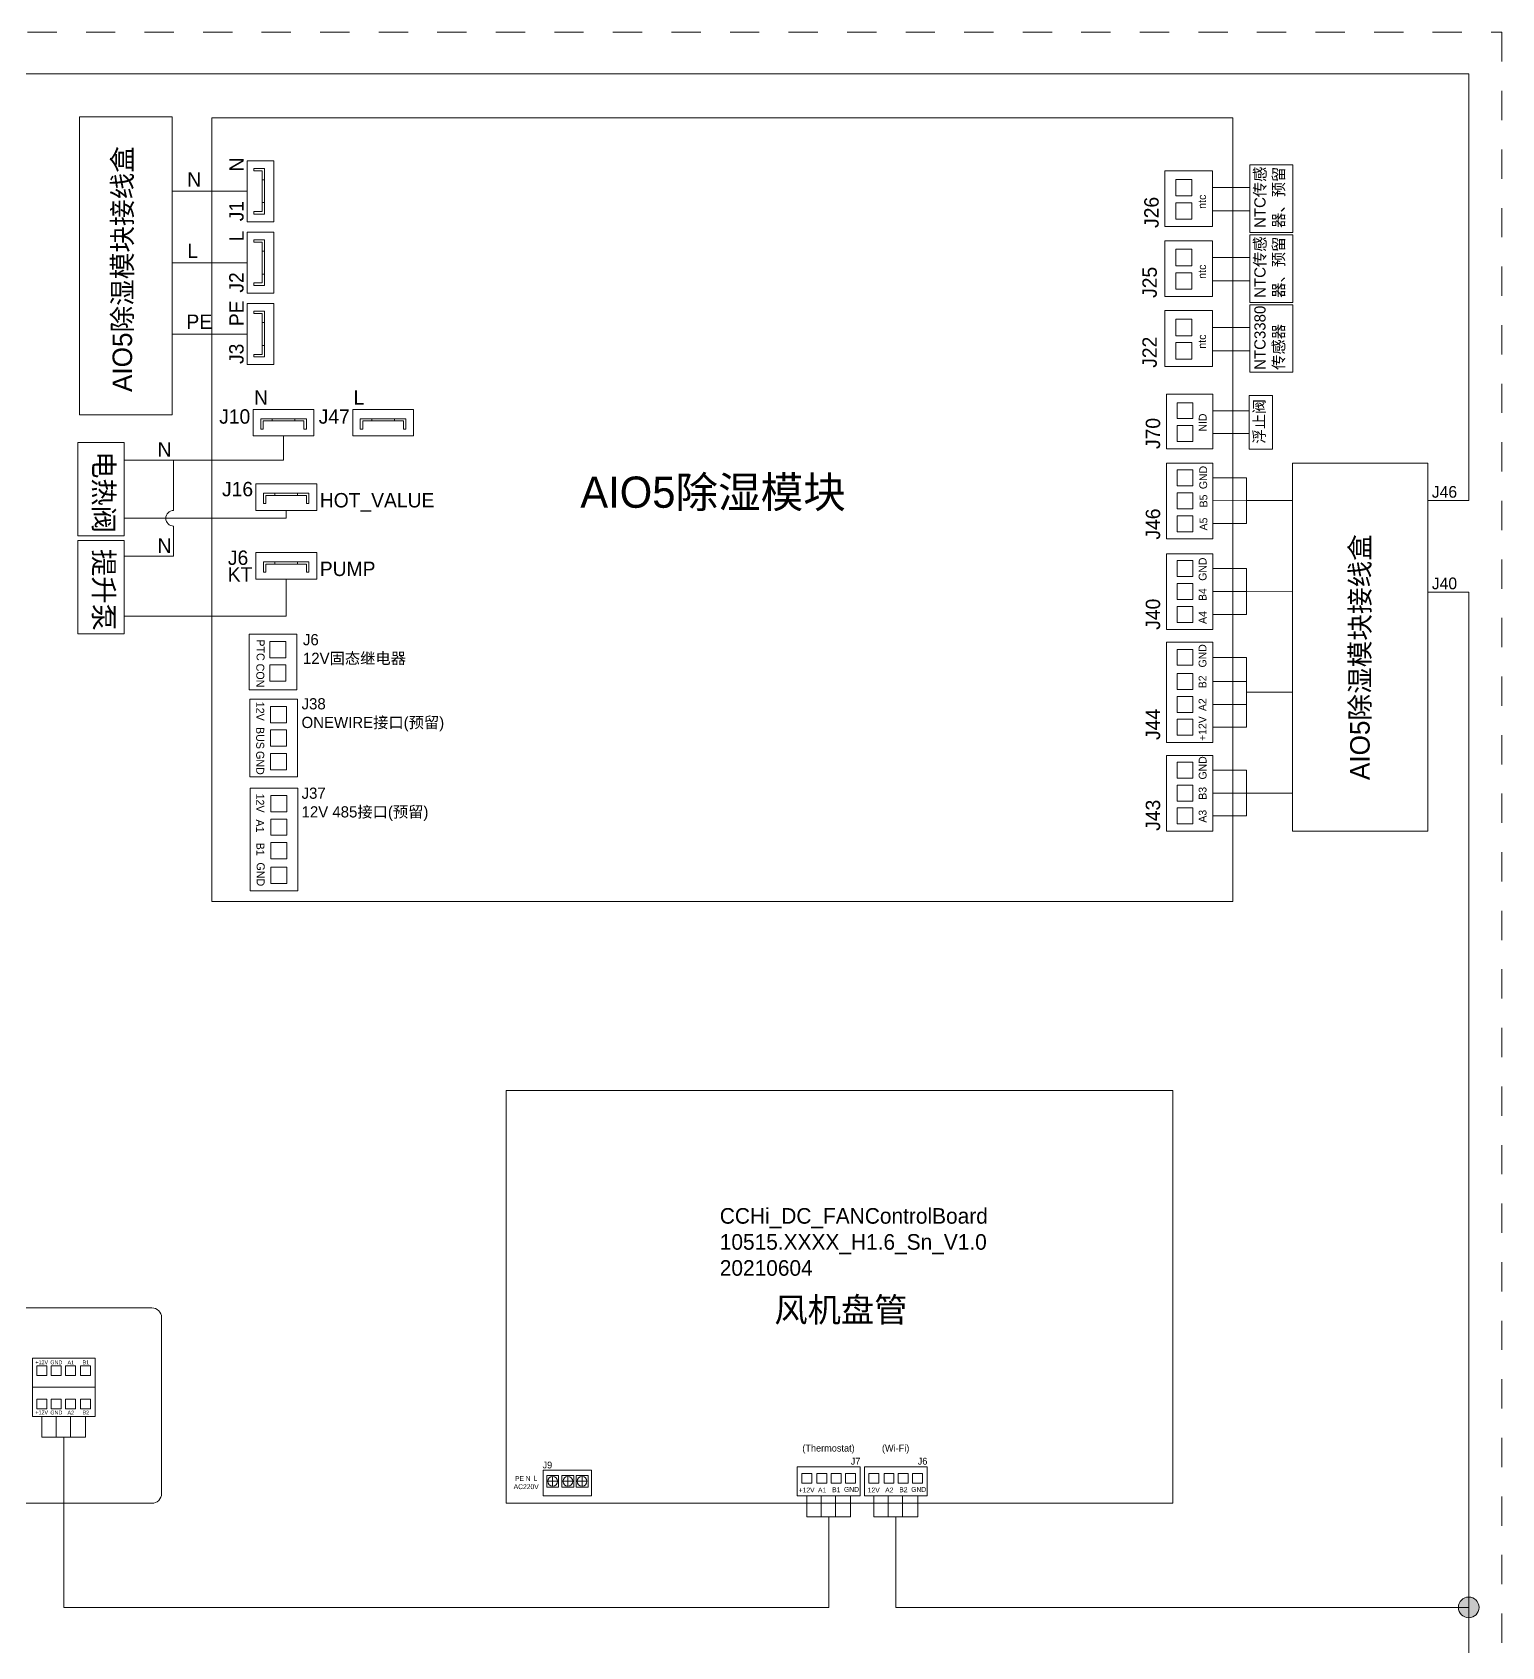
# Model space of a CAD drawing. Header units: millimetres. Extents: x 206 to 1899, y -454 to 296.
# Drawn here: x 1371.7 to 1522.3, y -322.5 to -157.1 of the extents above; entities that cross this region are included whole.
import ezdxf

# ---------------------------------------------------------------- set-up
doc = ezdxf.new("R2010")
doc.units = ezdxf.units.MM
doc.linetypes.add('HIDDEN', pattern=[0.2, 0.1, -0.1])
doc.layers.add('标注层', color=2, linetype='Continuous', lineweight=15)
doc.layers.add('细实线', color=7, linetype='Continuous', lineweight=15)
doc.styles.add('微软雅黑M', font='思源黑体M_1.ttf', dxfattribs={"height": 1})
doc.styles.add('长仿宋', font='', dxfattribs={"height": 3.5})
doc.styles.get('长仿宋').set_extended_font_data('仿宋_GB2312')

msp = doc.modelspace()

# ---------------------------------------------------------------- hatches: boundary and pattern name
at = {"layer": '细实线', "lineweight": 9}
h = msp.add_hatch(color=256, dxfattribs=at)
h.dxf.hatch_style = 1
h.paths.add_polyline_path([(1518.94, -317.42), (1518.94, -318.48), (1520, -318.48, 0.414214)])
h.paths.add_polyline_path([(1520, -318.48), (1518.94, -318.48), (1518.94, -319.54, 0.414214)])
h.paths.add_polyline_path([(1518.94, -317.42, 0.414214), (1517.89, -318.48, 0.414214), (1518.94, -319.54)])

# ---------------------------------------------------------------- linework, layer by layer
at = {"color": 3, "lineweight": 9}
for p, q in [((1390.12, -165.88), (1390.12, -246.15)), ((1486.64, -165.88), (1390.12, -165.88)), ((1486.64, -165.88), (1494.76, -165.88)), ((1494.76, -246.15), (1494.76, -165.88)), ((1390.12, -246.15), (1486.64, -246.15)), ((1486.64, -246.15), (1494.76, -246.15))]:
    msp.add_line(p, q, dxfattribs=at)
at = {"lineweight": 9}
for p, q in [((1393.76, -173.4), (1386.08, -173.4)), ((1492.67, -173.02), (1496.5, -173.02)), ((1492.67, -175.41), (1496.5, -175.41)), ((1492.67, -180.18), (1496.5, -180.18)), ((1393.76, -180.71), (1386.08, -180.71)), ((1492.67, -182.58), (1496.5, -182.58)), ((1393.76, -188.02), (1386.08, -188.02)), ((1492.67, -187.35), (1496.5, -187.35)), ((1492.67, -189.74), (1496.5, -189.74)), ((1492.72, -195.88), (1496.45, -195.88)), ((1397.49, -198.46), (1397.49, -200.94)), ((1492.72, -198.21), (1496.45, -198.21)), ((1397.49, -200.94), (1381.14, -200.94)), ((1386.22, -200.94), (1386.22, -206.1)), ((1397.76, -206.09), (1397.76, -206.9)), ((1397.76, -206.9), (1381.14, -206.9)), ((1386.22, -207.7), (1386.22, -210.77)), ((1381.14, -210.77), (1386.22, -210.77)), ((1397.76, -213.12), (1397.76, -216.92)), ((1397.76, -216.92), (1381.14, -216.92)), ((1424.55, -305.56), (1425.56, -305.56)), ((1425.06, -305.06), (1425.06, -306.06)), ((1426.1, -305.56), (1427.12, -305.56)), ((1426.62, -305.06), (1426.62, -306.06)), ((1427.57, -305.56), (1428.58, -305.56)), ((1428.08, -305.06), (1428.08, -306.06)), ((1451.11, -307.05), (1451.11, -309.2)), ((1452.57, -307.05), (1452.57, -309.2)), ((1454.04, -307.05), (1454.04, -309.2)), ((1455.59, -307.05), (1455.59, -309.2)), ((1457.99, -307.05), (1457.99, -309.2)), ((1459.45, -307.05), (1459.45, -309.2)), ((1460.92, -307.05), (1460.92, -309.2)), ((1462.47, -307.05), (1462.47, -309.2)), ((1451.11, -309.2), (1455.59, -309.2)), ((1457.99, -309.2), (1462.47, -309.2))]:
    msp.add_line(p, q, dxfattribs=at)
for points in [[(1456.56, -307.05), (1450.13, -307.05), (1450.13, -304.08), (1456.56, -304.08)], [(1463.44, -307.05), (1457.01, -307.05), (1457.01, -304.08), (1463.44, -304.08)], [(1429.03, -307.05), (1424.09, -307.05), (1424.09, -304.44), (1429.03, -304.44)], [(1425.67, -304.96), (1424.45, -304.96), (1424.45, -306.16), (1425.67, -306.16)], [(1427.23, -304.96), (1426, -304.96), (1426, -306.16), (1427.23, -306.16)], [(1428.7, -304.96), (1427.47, -304.96), (1427.47, -306.16), (1428.7, -306.16)], [(1451.61, -304.77), (1450.59, -304.77), (1450.59, -305.77), (1451.61, -305.77)], [(1453.16, -304.77), (1452.14, -304.77), (1452.14, -305.77), (1453.16, -305.77)], [(1454.63, -304.77), (1453.61, -304.77), (1453.61, -305.77), (1454.63, -305.77)], [(1456.09, -304.77), (1455.07, -304.77), (1455.07, -305.77), (1456.09, -305.77)], [(1458.49, -304.77), (1457.47, -304.77), (1457.47, -305.77), (1458.49, -305.77)], [(1460.04, -304.77), (1459.02, -304.77), (1459.02, -305.77), (1460.04, -305.77)], [(1461.51, -304.77), (1460.48, -304.77), (1460.48, -305.77), (1461.51, -305.77)], [(1462.97, -304.77), (1461.95, -304.77), (1461.95, -305.77), (1462.97, -305.77)]]:
    msp.add_lwpolyline(points, close=True, dxfattribs=at)
for centre in [(1425.06, -305.56), (1426.62, -305.56), (1428.08, -305.56)]:
    msp.add_circle(centre, 0.501, dxfattribs=at)
at = {"layer": '细实线', "lineweight": 9}
for p, q in [((1370.97, -161.36), (1518.94, -161.36)), ((1518.94, -161.36), (1518.94, -205.09)), ((1394.45, -171.31), (1394.45, -171.06)), ((1394.45, -171.06), (1395.52, -171.06)), ((1394.97, -171.31), (1394.45, -171.31)), ((1395.28, -171.31), (1394.97, -171.31)), ((1395.28, -173.4), (1395.28, -171.31)), ((1395.52, -171.06), (1395.52, -173.4)), ((1395.52, -172.23), (1395.28, -172.23)), ((1395.28, -173.4), (1395.28, -175.48)), ((1395.52, -175.73), (1395.52, -173.4)), ((1395.52, -174.56), (1395.28, -174.56)), ((1394.97, -175.48), (1394.45, -175.48)), ((1394.45, -175.48), (1394.45, -175.73)), ((1394.45, -175.73), (1395.52, -175.73)), ((1395.28, -175.48), (1394.97, -175.48)), ((1394.45, -178.62), (1394.45, -178.37)), ((1394.45, -178.37), (1395.52, -178.37)), ((1394.97, -178.62), (1394.45, -178.62)), ((1395.28, -178.62), (1394.97, -178.62)), ((1395.28, -180.71), (1395.28, -178.62)), ((1395.52, -178.37), (1395.52, -180.71)), ((1395.52, -179.54), (1395.28, -179.54)), ((1395.28, -180.71), (1395.28, -182.79)), ((1395.52, -181.88), (1395.28, -181.88)), ((1395.52, -183.04), (1395.52, -180.71)), ((1394.97, -182.79), (1394.45, -182.79)), ((1394.45, -182.79), (1394.45, -183.04)), ((1394.45, -183.04), (1395.52, -183.04)), ((1395.28, -182.79), (1394.97, -182.79)), ((1394.45, -185.93), (1394.45, -185.68)), ((1394.45, -185.68), (1395.52, -185.68)), ((1394.97, -185.93), (1394.45, -185.93)), ((1395.28, -185.93), (1394.97, -185.93)), ((1395.28, -188.02), (1395.28, -185.93)), ((1395.52, -186.85), (1395.28, -186.85)), ((1395.52, -185.68), (1395.52, -188.02)), ((1395.28, -188.02), (1395.28, -190.11)), ((1395.52, -190.35), (1395.52, -188.02)), ((1394.97, -190.11), (1394.45, -190.11)), ((1394.45, -190.11), (1394.45, -190.35)), ((1395.28, -190.11), (1394.97, -190.11)), ((1395.52, -189.19), (1395.28, -189.19)), ((1394.45, -190.35), (1395.52, -190.35)), ((1395.15, -197.77), (1395.15, -196.7)), ((1395.15, -196.7), (1397.49, -196.7)), ((1396.32, -196.7), (1396.32, -196.93)), ((1399.82, -196.7), (1397.49, -196.7)), ((1398.65, -196.7), (1398.65, -196.93)), ((1399.82, -197.77), (1399.82, -196.7)), ((1405.35, -197.77), (1405.35, -196.7)), ((1405.35, -196.7), (1407.68, -196.7)), ((1406.52, -196.7), (1406.52, -196.93)), ((1410.02, -196.7), (1407.68, -196.7)), ((1408.85, -196.7), (1408.85, -196.93)), ((1410.02, -197.77), (1410.02, -196.7)), ((1395.4, -197.77), (1395.15, -197.77)), ((1397.49, -196.93), (1395.4, -196.93)), ((1395.4, -196.93), (1395.4, -197.25)), ((1395.4, -197.25), (1395.4, -197.77)), ((1397.49, -196.93), (1399.57, -196.93)), ((1399.57, -196.93), (1399.57, -197.25)), ((1399.57, -197.25), (1399.57, -197.77)), ((1399.57, -197.77), (1399.82, -197.77)), ((1405.6, -197.77), (1405.35, -197.77)), ((1407.68, -196.93), (1405.6, -196.93)), ((1405.6, -196.93), (1405.6, -197.25)), ((1405.6, -197.25), (1405.6, -197.77)), ((1407.68, -196.93), (1409.77, -196.93)), ((1409.77, -196.93), (1409.77, -197.25)), ((1409.77, -197.25), (1409.77, -197.77)), ((1409.77, -197.77), (1410.02, -197.77)), ((1492.72, -202.75), (1496.16, -202.75)), ((1496.16, -207.44), (1496.16, -202.75)), ((1395.42, -205.4), (1395.42, -204.32)), ((1395.42, -204.32), (1397.76, -204.32)), ((1397.76, -204.56), (1395.67, -204.56)), ((1395.67, -204.56), (1395.67, -204.87)), ((1395.67, -204.87), (1395.67, -205.4)), ((1396.59, -204.32), (1396.59, -204.56)), ((1400.09, -204.32), (1397.76, -204.32)), ((1397.76, -204.56), (1399.84, -204.56)), ((1398.93, -204.32), (1398.93, -204.56)), ((1399.84, -204.56), (1399.84, -204.87)), ((1399.84, -204.87), (1399.84, -205.4)), ((1400.09, -205.4), (1400.09, -204.32)), ((1496.16, -205.09), (1492.72, -205.12)), ((1496.16, -205.09), (1500.88, -205.09)), ((1518.94, -205.09), (1514.75, -205.09)), ((1395.67, -205.4), (1395.42, -205.4)), ((1399.84, -205.4), (1400.09, -205.4)), ((1492.72, -207.44), (1496.16, -207.44)), ((1395.42, -212.43), (1395.42, -211.35)), ((1395.42, -211.35), (1397.76, -211.35)), ((1397.76, -211.59), (1395.67, -211.59)), ((1395.67, -211.59), (1395.67, -211.9)), ((1396.59, -211.35), (1396.59, -211.59)), ((1400.09, -211.35), (1397.76, -211.35)), ((1397.76, -211.59), (1399.84, -211.59)), ((1398.93, -211.35), (1398.93, -211.59)), ((1399.84, -211.59), (1399.84, -211.9)), ((1400.09, -212.43), (1400.09, -211.35)), ((1395.67, -212.43), (1395.42, -212.43)), ((1395.67, -211.9), (1395.67, -212.43)), ((1399.84, -211.9), (1399.84, -212.43)), ((1399.84, -212.43), (1400.09, -212.43)), ((1492.72, -212.06), (1496.16, -212.06)), ((1496.16, -212.06), (1496.16, -216.75)), ((1492.72, -214.4), (1496.16, -214.41)), ((1496.16, -214.41), (1500.88, -214.42)), ((1518.94, -214.47), (1514.75, -214.47)), ((1518.94, -373.12), (1518.94, -214.47)), ((1492.72, -216.75), (1496.16, -216.75)), ((1492.72, -221.15), (1496.16, -221.15)), ((1496.16, -228.31), (1496.16, -221.15)), ((1492.72, -223.63), (1496.16, -223.63)), ((1496.16, -224.73), (1500.88, -224.73)), ((1492.72, -225.98), (1496.16, -225.98)), ((1492.72, -228.31), (1496.16, -228.31)), ((1492.72, -232.71), (1496.16, -232.71)), ((1496.16, -237.4), (1496.16, -232.71)), ((1496.16, -235.06), (1492.72, -235.06)), ((1496.16, -235.06), (1500.88, -235.06)), ((1492.72, -237.4), (1496.16, -237.4)), ((1372.72, -298.91), (1372.72, -301.05)), ((1374.18, -298.91), (1374.18, -301.05)), ((1375.65, -298.91), (1375.65, -301.05)), ((1377.2, -298.91), (1377.2, -301.05)), ((1372.72, -301.05), (1377.2, -301.05)), ((1374.96, -318.48), (1374.96, -301.05)), ((1453.35, -309.2), (1453.35, -318.48)), ((1460.23, -318.48), (1460.23, -309.2)), ((1453.35, -318.48), (1374.96, -318.48)), ((1518.94, -318.48), (1460.23, -318.48))]:
    msp.add_line(p, q, dxfattribs=at)
at = {"layer": '细实线', "linetype": 'HIDDEN', "lineweight": 9, "ltscale": 30}
msp.add_lwpolyline([(1275.24, -157.11), (1522.32, -157.11), (1522.32, -358.78), (1275.24, -358.78)], close=True, dxfattribs=at)
at = {"layer": '细实线', "lineweight": 9}
for points in [[(1376.59, -165.78), (1386.08, -165.78), (1386.08, -196.3), (1376.59, -196.3)], [(1396.48, -170.28), (1396.48, -176.51), (1393.76, -176.51), (1393.76, -170.28)], [(1487.79, -177.02), (1487.79, -171.29), (1492.67, -171.29), (1492.67, -177.02)], [(1496.5, -177.61), (1496.5, -170.7), (1500.93, -170.7), (1500.93, -177.61)], [(1488.92, -173.86), (1488.92, -172.18), (1490.56, -172.18), (1490.56, -173.86)], [(1488.92, -176.25), (1488.92, -174.57), (1490.56, -174.57), (1490.56, -176.25)], [(1396.48, -177.59), (1396.48, -183.83), (1393.76, -183.83), (1393.76, -177.59)], [(1487.79, -184.19), (1487.79, -178.46), (1492.67, -178.46), (1492.67, -184.19)], [(1496.5, -184.78), (1496.5, -177.87), (1500.93, -177.87), (1500.93, -184.78)], [(1488.92, -181.02), (1488.92, -179.34), (1490.56, -179.34), (1490.56, -181.02)], [(1488.92, -183.42), (1488.92, -181.74), (1490.56, -181.74), (1490.56, -183.42)], [(1396.48, -184.9), (1396.48, -191.14), (1393.76, -191.14), (1393.76, -184.9)], [(1496.5, -191.94), (1496.5, -185.03), (1500.93, -185.03), (1500.93, -191.94)], [(1487.79, -191.35), (1487.79, -185.62), (1492.67, -185.62), (1492.67, -191.35)], [(1488.92, -188.19), (1488.92, -186.51), (1490.56, -186.51), (1490.56, -188.19)], [(1488.92, -190.58), (1488.92, -188.9), (1490.56, -188.9), (1490.56, -190.58)], [(1487.96, -199.78), (1487.96, -194.19), (1492.72, -194.19), (1492.72, -199.78)], [(1489.06, -196.69), (1489.06, -195.06), (1490.66, -195.06), (1490.66, -196.69)], [(1496.45, -199.8), (1496.45, -194.33), (1498.82, -194.33), (1498.82, -199.8)], [(1394.37, -195.74), (1400.6, -195.74), (1400.6, -198.46), (1394.37, -198.46)], [(1404.57, -195.74), (1410.8, -195.74), (1410.8, -198.46), (1404.57, -198.46)], [(1489.06, -199.03), (1489.06, -197.39), (1490.66, -197.39), (1490.66, -199.03)], [(1381.14, -199.14), (1381.14, -208.7), (1376.4, -208.7), (1376.4, -199.14)], [(1487.96, -209.02), (1487.96, -201.26), (1492.72, -201.26), (1492.72, -209.02)], [(1500.88, -201.26), (1514.75, -201.26), (1514.75, -238.97), (1500.88, -238.97)], [(1394.64, -203.36), (1400.88, -203.36), (1400.88, -206.09), (1394.64, -206.09)], [(1489.06, -203.59), (1489.06, -201.95), (1490.66, -201.95), (1490.66, -203.59)], [(1489.06, -205.94), (1489.06, -204.3), (1490.66, -204.3), (1490.66, -205.94)], [(1489.06, -208.27), (1489.06, -206.64), (1490.66, -206.64), (1490.66, -208.27)], [(1381.14, -209.17), (1381.14, -218.72), (1376.4, -218.72), (1376.4, -209.17)], [(1394.64, -210.39), (1400.88, -210.39), (1400.88, -213.12), (1394.64, -213.12)], [(1487.96, -218.31), (1487.96, -210.54), (1492.72, -210.54), (1492.72, -218.31)], [(1489.06, -212.87), (1489.06, -211.23), (1490.66, -211.23), (1490.66, -212.87)], [(1489.06, -215.22), (1489.06, -213.58), (1490.66, -213.58), (1490.66, -215.22)], [(1489.06, -217.56), (1489.06, -215.92), (1490.66, -215.92), (1490.66, -217.56)], [(1398.84, -218.76), (1398.84, -224.49), (1393.96, -224.49), (1393.96, -218.76)], [(1397.71, -219.53), (1397.71, -221.2), (1396.07, -221.2), (1396.07, -219.53)], [(1487.96, -229.88), (1487.96, -219.59), (1492.72, -219.59), (1492.72, -229.88)], [(1489.06, -221.96), (1489.06, -220.33), (1490.66, -220.33), (1490.66, -221.96)], [(1397.71, -221.92), (1397.71, -223.6), (1396.07, -223.6), (1396.07, -221.92)], [(1489.06, -224.44), (1489.06, -222.81), (1490.66, -222.81), (1490.66, -224.44)], [(1398.9, -225.42), (1398.9, -233.38), (1394.02, -233.38), (1394.02, -225.42)], [(1397.77, -226.19), (1397.77, -227.86), (1396.13, -227.86), (1396.13, -226.19)], [(1489.06, -226.79), (1489.06, -225.16), (1490.66, -225.16), (1490.66, -226.79)], [(1489.06, -229.13), (1489.06, -227.49), (1490.66, -227.49), (1490.66, -229.13)], [(1397.77, -228.58), (1397.77, -230.26), (1396.13, -230.26), (1396.13, -228.58)], [(1397.77, -230.99), (1397.77, -232.66), (1396.13, -232.66), (1396.13, -230.99)], [(1487.96, -238.97), (1487.96, -231.2), (1492.72, -231.2), (1492.72, -238.97)], [(1489.06, -233.53), (1489.06, -231.89), (1490.66, -231.89), (1490.66, -233.53)], [(1398.94, -234.54), (1398.94, -245.08), (1394.06, -245.08), (1394.06, -234.54)], [(1489.06, -235.88), (1489.06, -234.24), (1490.66, -234.24), (1490.66, -235.88)], [(1397.81, -235.31), (1397.81, -236.99), (1396.17, -236.99), (1396.17, -235.31)], [(1397.81, -237.71), (1397.81, -239.38), (1396.17, -239.38), (1396.17, -237.71)], [(1489.06, -238.22), (1489.06, -236.58), (1490.66, -236.58), (1490.66, -238.22)], [(1397.81, -240.12), (1397.81, -241.79), (1396.17, -241.79), (1396.17, -240.12)], [(1397.81, -242.66), (1397.81, -244.33), (1396.17, -244.33), (1396.17, -242.66)], [(1371.74, -295.93), (1378.17, -295.93), (1378.17, -292.96), (1371.74, -292.96)], [(1372.21, -294.73), (1373.23, -294.73), (1373.23, -293.73), (1372.21, -293.73)], [(1373.67, -294.73), (1374.69, -294.73), (1374.69, -293.73), (1373.67, -293.73)], [(1375.14, -294.73), (1376.16, -294.73), (1376.16, -293.73), (1375.14, -293.73)], [(1376.69, -294.73), (1377.71, -294.73), (1377.71, -293.73), (1376.69, -293.73)], [(1371.74, -295.93), (1378.17, -295.93), (1378.17, -298.91), (1371.74, -298.91)], [(1372.21, -297.14), (1373.23, -297.14), (1373.23, -298.14), (1372.21, -298.14)], [(1373.67, -297.14), (1374.69, -297.14), (1374.69, -298.14), (1373.67, -298.14)], [(1375.14, -297.14), (1376.16, -297.14), (1376.16, -298.14), (1375.14, -298.14)], [(1376.69, -297.14), (1377.71, -297.14), (1377.71, -298.14), (1376.69, -298.14)]]:
    msp.add_lwpolyline(points, close=True, dxfattribs=at)
at = {"layer": '细实线', "color": 3, "lineweight": 9}
msp.add_lwpolyline([(1420.3, -265.54), (1488.62, -265.54), (1488.62, -307.82), (1420.3, -307.82)], close=True, dxfattribs=at)
msp.add_lwpolyline([(1365.94, -287.79), (1383.98, -287.79, -0.414214), (1384.98, -288.79), (1384.98, -306.82, -0.414214), (1383.98, -307.82), (1365.94, -307.82, -0.414214), (1364.94, -306.82), (1364.94, -288.79, -0.414214)], format="xyb", close=True, dxfattribs=at)
at = {"layer": '细实线', "lineweight": 9}
msp.add_circle((1518.94, -318.48), 1.06, dxfattribs=at)
msp.add_arc((1386.22, -206.9), 0.799, 90, 270, dxfattribs=at)

# ---------------------------------------------------------------- texts
at = {"layer": '标注层', "color": 0, "lineweight": 9, "style": '微软雅黑M'}
for s, p in [('GND', (1492.06, -222.18)), ('B2', (1492.06, -224.31)), ('A2', (1492.06, -226.65)), ('+12V', (1492.06, -229.71))]:
    msp.add_text(s, height=0.8, rotation=90, dxfattribs=at).set_placement(p)
for s, width, gutter_width, insert, char_height, attachment_point, rotation in [('N', 13.358, 28.69, (1393.41, -171.37), 1.48, 7, 90), ('NTC传感\\P器、预留', 13.358, 28.69, (1496.97, -177.15), 1.148, 1, 90), ('J1', 13.358, 28.69, (1393.41, -176.47), 1.476, 7, 90), ('J26', 13.358, 28.69, (1485.69, -177.15), 1.476, 1, 90), ('ntc', 2.9931, 28.69, (1491.2, -175.2), 0.82, 1, 90), ('L', 13.358, 28.69, (1393.41, -178.53), 1.48, 7, 90), ('NTC传感\\P器、预留', 13.358, 28.69, (1496.97, -184.31), 1.148, 1, 90), ('J2', 13.358, 28.69, (1393.41, -183.78), 1.476, 7, 90), ('J25', 13.358, 28.69, (1485.5, -184.32), 1.476, 1, 90), ('ntc', 2.9931, 28.69, (1491.2, -182.37), 0.82, 1, 90), ('PE', 13.358, 28.69, (1393.41, -187.21), 1.476, 7, 90), ('NTC3380\\P传感器', 13.358, 28.69, (1496.97, -191.69), 1.148, 1, 90), ('J22', 13.358, 28.69, (1485.5, -191.48), 1.476, 1, 90), ('ntc', 2.9931, 28.69, (1491.2, -189.53), 0.82, 1, 90), ('J3', 13.358, 28.69, (1393.41, -191.09), 1.476, 7, 90), ('浮止阀', 13.0358, 28, (1496.91, -199.27), 1.12, 1, 90), ('J70', 13.358, 28.69, (1485.84, -199.8), 1.476, 1, 90), ('NID', 2.9209, 28, (1491.28, -198.01), 0.8, 1, 90), ('电热阀', 26.7161, 57.38, (1380.09, -200.02), 2.049, 1, 270), ('GND', 2.9209, 28, (1491.33, -203.91), 0.8, 1, 90), ('B5', 2.9209, 28, (1491.36, -205.78), 0.8, 1, 90), ('J46', 13.358, 28.69, (1485.84, -209.08), 1.476, 1, 90), ('A5', 2.9209, 28, (1491.36, -208.14), 0.8, 1, 90), ('提升泵', 26.7161, 57.38, (1380.09, -210.05), 2.049, 1, 270), ('GND', 2.9209, 28, (1491.27, -213.3), 0.8, 1, 90), ('B4', 2.9209, 28, (1491.27, -215.37), 0.8, 1, 90), ('J40 ', 13.358, 28.69, (1485.84, -218.32), 1.476, 1, 90), ('A4', 2.9209, 28, (1491.27, -217.72), 0.8, 1, 90), ('PTC', 2.9931, 28.69, (1395.54, -219.3), 0.82, 1, 270), ('CON', 2.9931, 28.69, (1395.51, -221.79), 0.82, 1, 270), ('12V', 2.9931, 28.69, (1395.5, -225.69), 0.82, 1, 270), ('J44', 13.358, 28.69, (1485.84, -229.61), 1.476, 1, 90), ('BUS', 2.9931, 28.69, (1395.5, -228.28), 0.82, 1, 270), ('GND', 2.9931, 28.69, (1395.5, -230.74), 0.82, 1, 270), ('GND', 2.9209, 28, (1491.27, -233.66), 0.8, 1, 90), ('B3', 2.9209, 28, (1491.27, -235.73), 0.8, 1, 90), ('12V', 2.9931, 28.69, (1395.5, -235.1), 0.82, 1, 270), ('J43', 13.358, 28.69, (1485.84, -238.92), 1.476, 1, 90), ('A1', 2.9931, 28.69, (1395.48, -237.75), 0.82, 1, 270), ('A3', 2.9209, 28, (1491.27, -238.08), 0.8, 1, 90), ('B1', 2.9931, 28.69, (1395.52, -240.13), 0.82, 1, 270), ('GND', 2.9931, 28.69, (1395.55, -242.16), 0.82, 1, 270)]:
    msp.add_mtext_dynamic_manual_height_columns(s, width=width, gutter_width=gutter_width, heights=[0], dxfattribs=dict(at, insert=insert, char_height=char_height, attachment_point=attachment_point, rotation=rotation))
at = {"layer": '标注层', "color": 0, "lineweight": 9}
for s, width, gutter_width, heights, insert, char_height, attachment_point, style in [('N', 6.679, 14.35, [0], (1387.61, -171.45), 1.48, 1, '微软雅黑M'), ('L', 6.679, 14.35, [0], (1387.63, -178.76), 1.48, 1, '微软雅黑M'), ('PE', 6.679, 14.35, [0], (1387.53, -186.02), 1.476, 1, '微软雅黑M'), ('N', 13.358, 28.69, [0], (1394.46, -193.78), 1.48, 1, '微软雅黑M'), ('L', 13.358, 28.69, [0], (1404.66, -193.78), 1.48, 1, '微软雅黑M'), ('J10', 13.358, 28.69, [0], (1390.89, -195.73), 1.476, 1, '微软雅黑M'), ('J47', 13.358, 28.69, [0], (1401.09, -195.73), 1.476, 1, '微软雅黑M'), ('N', 6.679, 14.35, [0], (1384.57, -199.1), 1.48, 1, '微软雅黑M'), ('J16', 13.358, 28.69, [0], (1391.18, -203.17), 1.476, 1, '微软雅黑M'), ('AIO5除湿模块', 43.3658, 14, [12.51], (1441.5, -204.4), 3.2, 5, '微软雅黑M'), ('HOT_VALUE', 13.358, 28.69, [0], (1401.2, -204.31), 1.476, 1, '微软雅黑M'), ('J46', 13.0358, 28, [0], (1515.16, -203.59), 1.2, 1, '微软雅黑M'), ('N', 6.679, 14.35, [0], (1384.57, -208.96), 1.48, 1, '微软雅黑M'), ('J6', 13.358, 28.69, [0], (1391.78, -210.2), 1.476, 1, '微软雅黑M'), ('PUMP', 13.358, 28.69, [0], (1401.2, -211.34), 1.476, 1, '微软雅黑M'), ('KT', 13.358, 28.69, [0], (1391.76, -211.91), 1.476, 1, '微软雅黑M'), ('J40', 13.0358, 28, [0], (1515.16, -212.97), 1.2, 1, '微软雅黑M'), ('J6\\P12V固态继电器', 13.358, 28.69, [0], (1399.47, -218.76), 1.148, 1, '微软雅黑M'), ('J38\\PONEWIRE接口(预留)', 18.7815, 28.69, [0], (1399.33, -225.33), 1.1477, 1, '微软雅黑M'), ('J37\\P12V 485接口(预留)', 17.7884, 28.69, [0], (1399.33, -234.49), 1.1477, 1, '微软雅黑M'), ('{\\f思源黑体M|b0|i0|c134|p34;CCHi_DC_FANControlBoard\\P10515.XXXX_H1.6_Sn_V1.0\\P20210604}', 27.5999, 17.5, [0], (1442.19, -281.05), 1.6, 4, '长仿宋'), ('{\\f思源黑体M|b0|i0|c134|p34;风机盘管}', 40.223, 17.5, [0], (1454.6, -288.13), 2.5, 5, '长仿宋'), ('{\\f思源黑体M|b0|i0|c134|p34;+12V}', 1.8256, 17.5, [0], (1372.7, -293.37), 0.4, 5, '长仿宋'), ('{\\f思源黑体M|b0|i0|c134|p34;GND}', 1.8256, 17.5, [0], (1374.2, -293.38), 0.4, 5, '长仿宋'), ('{\\f思源黑体M|b0|i0|c134|p34;A1}', 1.8256, 17.5, [0], (1375.68, -293.39), 0.4, 5, '长仿宋'), ('B1', 1.8256, 17.5, [0], (1377.22, -293.38), 0.4, 5, '微软雅黑M'), ('{\\f思源黑体M|b0|i0|c134|p34;+12V}', 1.8256, 17.5, [0], (1372.7, -298.51), 0.4, 5, '长仿宋'), ('{\\f思源黑体M|b0|i0|c134|p34;GND}', 1.8256, 17.5, [0], (1374.2, -298.52), 0.4, 5, '长仿宋'), ('{\\f思源黑体M|b0|i0|c134|p34;A2}', 1.8256, 17.5, [0], (1375.68, -298.53), 0.4, 5, '长仿宋'), ('B2', 1.8256, 17.5, [0], (1377.22, -298.52), 0.4, 5, '微软雅黑M'), ('(Thermostat)', 6.4663, 17.5, [0], (1453.33, -302.27), 0.7, 5, '微软雅黑M'), ('(Wi-Fi)', 6.4663, 17.5, [0], (1460.21, -302.27), 0.7, 5, '微软雅黑M'), ('J9', 1.4997, 17.5, [0], (1424.52, -303.9), 0.7, 5, '微软雅黑M'), ('J7', 1.4997, 17.5, [0], (1456.1, -303.51), 0.7, 5, '微软雅黑M'), ('J6', 1.4997, 17.5, [0], (1462.97, -303.51), 0.7, 5, '微软雅黑M'), ('AC220V', 1.8256, 17.5, [0], (1422.35, -306.12), 0.5, 5, '微软雅黑M'), ('PE', 1.8256, 17.5, [0], (1421.67, -305.28), 0.5, 5, '微软雅黑M'), ('N', 1.8256, 17.5, [0], (1422.55, -305.28), 0.5, 5, '微软雅黑M'), ('L', 1.8256, 17.5, [0], (1423.28, -305.25), 0.5, 5, '微软雅黑M'), ('{\\f思源黑体M|b0|i0|c134|p34;+12V}', 1.8256, 17.5, [0], (1451.09, -306.46), 0.5, 5, '长仿宋'), ('{\\f思源黑体M|b0|i0|c134|p34;A1}', 1.8256, 17.5, [0], (1452.68, -306.46), 0.5, 5, '长仿宋'), ('{\\f思源黑体M|b0|i0|c134|p34;B1}', 1.8256, 17.5, [0], (1454.13, -306.43), 0.5, 5, '长仿宋'), ('GND', 1.8256, 17.5, [0], (1455.69, -306.4), 0.5, 5, '微软雅黑M'), ('12V', 1.8256, 17.5, [0], (1457.97, -306.46), 0.5, 5, '微软雅黑M'), ('A2', 1.8256, 17.5, [0], (1459.56, -306.46), 0.5, 5, '微软雅黑M'), ('B2', 1.8256, 17.5, [0], (1461.01, -306.43), 0.5, 5, '微软雅黑M'), ('GND', 1.8256, 17.5, [0], (1462.57, -306.4), 0.5, 5, '微软雅黑M')]:
    msp.add_mtext_dynamic_manual_height_columns(s, width=width, gutter_width=gutter_width, heights=heights, dxfattribs=dict(at, insert=insert, char_height=char_height, attachment_point=attachment_point, style=style))
at = {"layer": '细实线', "lineweight": 9, "char_height": 2, "attachment_point": 1, "rotation": 90, "style": '微软雅黑M'}
for insert in [(1379.96, -193.96), (1506.79, -233.72)]:
    msp.add_mtext_dynamic_manual_height_columns('AIO5除湿模块接线盒', width=28.451, gutter_width=4, heights=[0], dxfattribs=dict(at, insert=insert))

doc.saveas('drawing.dxf')
